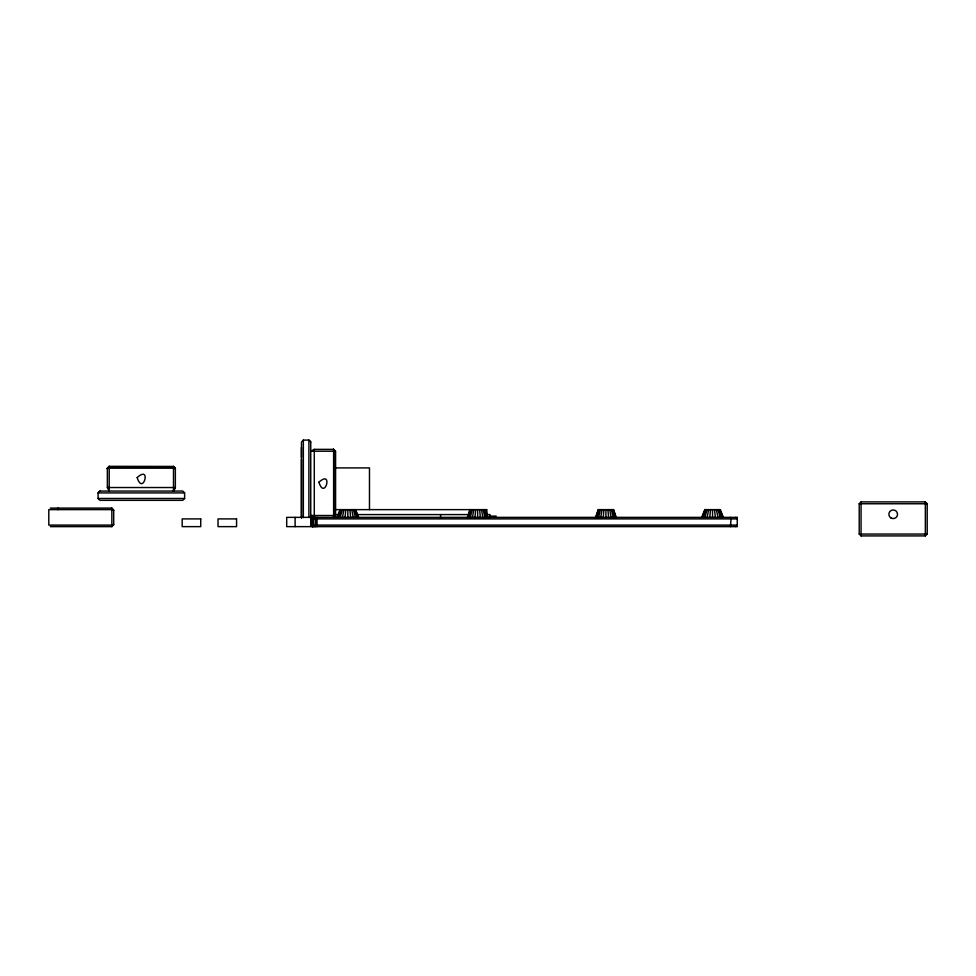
<?xml version="1.0" encoding="UTF-8"?>
<svg xmlns="http://www.w3.org/2000/svg" width="976" height="976" viewBox="0 0 976 976"><rect width="100%" height="100%" fill="white"/><g stroke="black" fill="none" stroke-linecap="round" stroke-linejoin="round"><path stroke-width="1.46" d="M317.041 517.365L317.041 526.637M474.934 517.975L475.654 509.631M603.192 517.975L603.912 509.631M345.04 517.365L345.846 509.631M709.735 517.365L710.54 509.631M472.396 517.975L473.787 509.631M600.655 517.975L602.046 509.631M342.43 517.365L343.979 509.631M707.124 517.365L708.674 509.631M314.284 449.363L314.284 517.365L310.758 515.511L335.476 515.511L335.476 451.217L333.621 449.363L314.284 449.363L310.758 451.217L335.476 451.217M470.212 517.975L472.189 509.631M598.483 517.975L600.447 509.631M315.736 517.365L315.736 526.637M340.197 517.365L342.381 509.631M704.879 517.365L707.075 509.631M468.553 517.975L470.957 509.631M596.812 517.975L599.215 509.631M467.504 517.975L470.188 509.631M595.763 517.975L598.447 509.631M467.138 517.975L469.92 509.631M595.397 517.975L598.178 509.631L613.636 509.631L616.417 517.975M338.477 517.365L341.149 509.631M703.171 517.365L705.843 509.631M337.391 517.365L340.38 509.631M702.086 517.365L705.075 509.631M337.025 517.365L340.112 509.631M701.72 517.365L704.806 509.631L720.264 509.631L723.35 517.365M730.438 526.637L731.073 518.903L730.438 517.365M314.626 517.365L313.845 518.903L313.845 525.088L314.626 526.637M173.447 491.062L175.351 487.536L175.351 468.187L173.496 466.333L173.496 491.062L175.351 487.536L107.36 487.536L107.36 468.187L109.214 466.333L173.496 466.43L175.351 468.285M313.662 517.365L312.564 518.903L312.564 525.088L313.662 526.637M312.93 517.365L311.588 518.903L311.588 525.088L312.93 526.637M312.466 517.365L310.966 518.903L310.966 525.088L312.466 526.637M333.267 517.365L335.085 515.511M333.536 517.365L335.378 515.511L335.378 451.217L333.536 449.363M99.942 491.062L98.088 492.917L98.088 498.48L99.942 500.334L182.768 500.334L184.623 498.48L184.623 492.917L182.768 491.062L99.942 491.062L98.088 492.917L184.623 492.917M50.349 526.637L111.85 526.637L113.704 524.783L113.704 509.948L111.85 508.093L50.349 508.093M310.758 517.243L310.758 441.945L308.904 440.091L303.341 440.091L301.486 441.945L301.486 518M312.296 526.637L310.758 525.088L310.758 518.903L312.296 517.365M335.476 515.511L333.621 517.365L333.621 449.363M735.709 526.637L737.258 525.088L310.758 525.088M859.209 503.762L861.064 501.908L925.346 501.908L927.2 503.762L927.2 534.055L925.346 535.909L861.064 535.909L859.209 534.055L859.209 503.762L927.2 503.762M107.36 468.285L109.214 466.43M107.36 468.541L109.214 466.735L173.496 466.735L175.351 468.541M107.36 468.98L109.214 467.223M113.704 524.319L111.85 525.088L48.8 525.088L48.8 509.631L111.85 509.631L113.704 510.399M334.719 467.907L369.477 467.907L369.477 509.631M107.36 468.187L175.351 468.187M109.214 487.536L107.36 487.536L109.214 491.062L109.214 466.333M98.088 498.48L184.623 498.48M334.719 509.631L486.914 509.631L486.914 514.584M335.293 514.584L339.843 514.584M356.496 514.584L469.029 514.584M486.609 514.584L490.013 514.584L490.013 518.293M489.574 516.121L496.186 516.121M310.758 518.903L737.258 518.903L735.709 517.365M859.209 534.055L927.2 534.055M310.758 515.45L314.284 517.365M173.496 467.223L175.351 468.98M310.758 441.957L308.904 440.091L308.904 517.524M333.267 449.363L335.085 451.217M355.569 509.631L358.656 517.365M719.995 509.631L722.984 517.365M355.301 509.631L358.29 517.365M719.227 509.631L721.898 517.365M354.532 509.631L357.216 517.365M485.377 509.631L488.159 517.975M613.367 509.631L616.063 517.975M485.109 509.631L487.793 517.975M612.599 509.631L615.014 517.975M484.34 509.631L486.743 517.975M717.994 509.631L720.178 517.365M353.3 509.631L355.496 517.365M611.366 509.631L613.343 517.975M483.108 509.631L485.084 517.975M716.396 509.631L717.946 517.365M351.702 509.631L353.251 517.365M609.768 509.631L611.159 517.975M481.51 509.631L482.9 517.975M714.53 509.631L715.335 517.365M349.847 509.631L350.64 517.365M607.914 509.631L608.634 517.975M479.643 509.631L480.363 517.975M925.346 501.908L925.346 535.909M861.064 501.908L861.064 535.909M712.529 509.631L712.529 517.365M605.913 509.631L605.913 517.975M477.642 509.631L477.642 517.975M440.566 514.584L440.566 518.293M347.846 509.631L347.846 517.365M303.341 440.091L303.341 517.524M301.425 447.362L301.425 457.561M301.425 459.403L301.425 517.646M295.118 517.365L295.118 526.637M111.85 508.093L111.85 526.637M58.072 508.093L58.072 509.631M137.177 477.581C143.069 496.369 151.683 464.247 137.177 477.581M318.932 482.242C324.837 501.042 333.438 468.907 318.932 482.242M737.258 517.365L286.7 517.365L286.7 526.637L737.258 526.637L737.258 517.365M200.727 518.903L182.183 518.903L182.183 526.637L200.727 526.637L200.727 518.903M236.57 518.903L218.026 518.903L218.026 526.637L236.57 526.637L236.57 518.903M891.039 518.012A4.331 4.331 0 0 0 897.53 514.267A4.331 4.331 0 0 0 891.039 510.521A4.331 4.331 0 0 0 891.039 518.012"/></g></svg>
